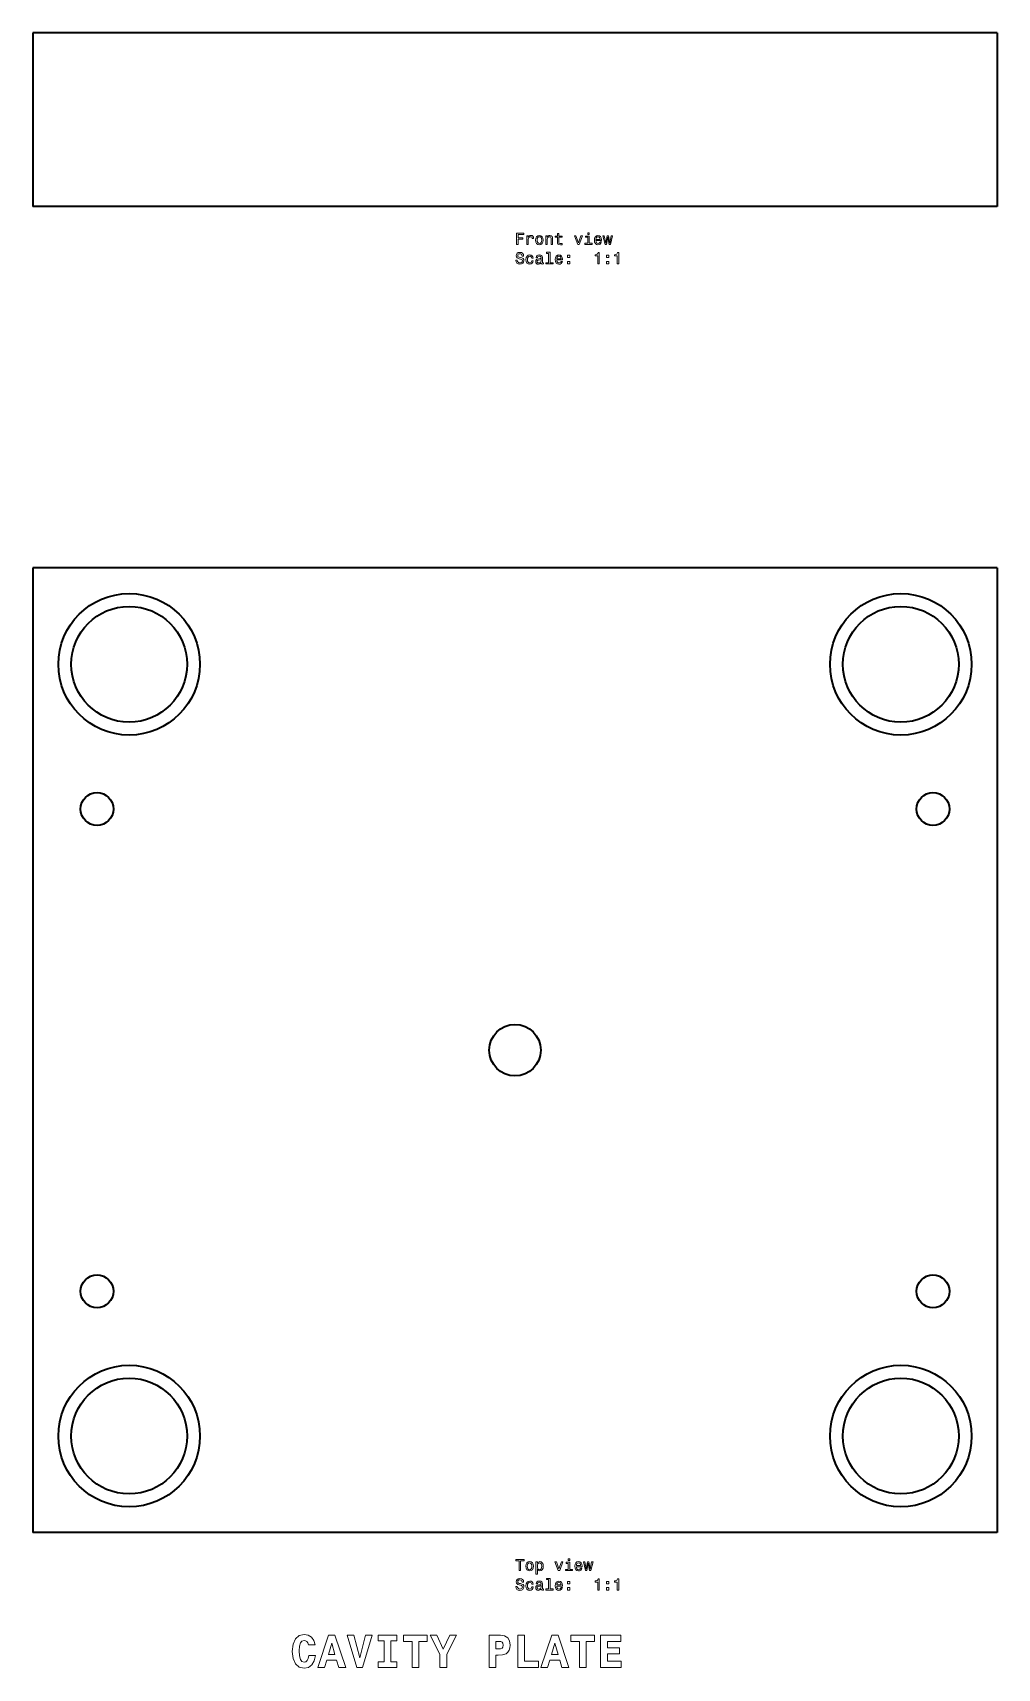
# Model space of a CAD drawing. Extents: x 98 to 810, y 212 to 739.
# Drawn here: x 98 to 398, y 212 to 720 of the extents above; entities that cross this region are included whole.
import ezdxf

# ---------------------------------------------------------------- set-up
doc = ezdxf.new("R2010")
doc.units = 0

msp = doc.modelspace()

# ---------------------------------------------------------------- linework, layer by layer
at = {"color": 7, "lineweight": 35}
for p, q in [((397.75, 720.3), (97.75, 720.3)), ((97.75, 720.3), (97.75, 666.3)), ((397.75, 720.3), (397.75, 666.3)), ((397.75, 666.3), (97.75, 666.3)), ((97.75, 553.88), (97.75, 253.88)), ((397.75, 553.88), (97.75, 553.88)), ((397.75, 553.88), (397.75, 253.88)), ((397.75, 253.88), (97.75, 253.88))]:
    msp.add_line(p, q, dxfattribs=at)
at = {"color": 7, "lineweight": 13}
for points in [[(248.23, 654.44), (248.7, 654.44), (248.7, 656.05), (250.18, 656.05), (250.18, 656.47), (248.7, 656.47), (248.7, 657.52), (250.51, 657.52), (250.51, 657.94), (248.23, 657.94)], [(251.43, 654.44), (251.87, 654.44), (251.87, 655.99), (251.92, 656.36), (252.05, 656.63), (252.27, 656.79), (252.57, 656.85), (252.79, 656.81), (252.96, 656.71), (253.06, 656.54), (253.1, 656.31), (253.55, 656.31), (253.48, 656.72), (253.32, 657.01), (253.04, 657.19), (252.66, 657.25), (252.41, 657.21), (252.18, 657.11), (251.99, 656.93), (251.83, 656.7), (251.83, 657.15), (251.43, 657.15)], [(254.17, 655.79), (254.25, 655.18), (254.48, 654.73), (254.85, 654.44), (255.34, 654.35), (255.83, 654.44), (256.2, 654.72), (256.43, 655.17), (256.52, 655.79), (256.43, 656.41), (256.2, 656.87), (255.83, 657.15), (255.34, 657.25), (254.85, 657.15), (254.48, 656.86), (254.25, 656.41)], [(254.62, 655.8), (254.66, 656.25), (254.81, 656.58), (255.03, 656.78), (255.34, 656.85), (255.64, 656.78), (255.87, 656.59), (256.01, 656.25), (256.06, 655.8), (256.01, 655.34), (255.87, 655.01), (255.64, 654.81), (255.34, 654.74), (255.03, 654.81), (254.81, 655.01), (254.66, 655.34)], [(257.33, 654.44), (257.78, 654.44), (257.78, 656.01), (257.82, 656.36), (257.97, 656.63), (258.2, 656.79), (258.5, 656.85), (258.74, 656.8), (258.89, 656.66), (258.97, 656.44), (258.99, 656.13), (258.99, 654.44), (259.44, 654.44), (259.44, 656.22), (259.42, 656.58), (259.32, 656.88), (259.03, 657.15), (258.56, 657.25), (258.31, 657.21), (258.09, 657.12), (257.9, 656.95), (257.76, 656.74), (257.76, 657.15), (257.33, 657.15)], [(260.96, 656.68), (260.96, 655.33), (260.99, 654.89), (261.14, 654.58), (261.42, 654.41), (261.9, 654.35), (262.42, 654.37), (262.42, 654.76), (262.04, 654.73), (261.69, 654.77), (261.5, 654.89), (261.42, 655.1), (261.41, 655.4), (261.41, 656.68), (262.42, 656.68), (262.42, 657.06), (261.41, 657.06), (261.41, 657.85), (260.96, 657.85), (260.96, 657.06), (260.2, 657.06), (260.2, 656.68)], [(267.25, 654.44), (267.72, 654.44), (268.71, 657.15), (268.25, 657.15), (267.49, 654.97), (266.71, 657.15), (266.25, 657.15)], [(270.83, 654.82), (270.83, 657.06), (269.69, 657.06), (269.69, 656.68), (270.39, 656.68), (270.39, 654.82), (269.48, 654.82), (269.48, 654.44), (271.75, 654.44), (271.75, 654.82)], [(270.85, 658.06), (270.38, 658.06), (270.38, 657.56), (270.85, 657.56)], [(272.9, 655.67), (274.68, 655.67), (274.68, 655.88), (274.6, 656.46), (274.38, 656.89), (274.03, 657.15), (273.56, 657.25), (273.1, 657.15), (272.74, 656.86), (272.52, 656.41), (272.44, 655.8), (272.51, 655.18), (272.74, 654.73), (273.09, 654.44), (273.54, 654.35), (273.94, 654.41), (274.26, 654.58), (274.49, 654.86), (274.63, 655.22), (274.19, 655.22), (274.1, 655.02), (273.97, 654.87), (273.6, 654.75), (273.31, 654.8), (273.09, 654.98), (272.95, 655.27), (272.9, 655.65)], [(272.9, 656.04), (272.96, 656.39), (273.09, 656.65), (273.3, 656.8), (273.57, 656.86), (273.84, 656.8), (274.05, 656.65), (274.17, 656.39), (274.22, 656.04)], [(276.19, 654.44), (276.59, 656.74), (277, 654.44), (277.42, 654.44), (278.09, 657.15), (277.66, 657.15), (277.21, 654.85), (276.81, 657.15), (276.37, 657.15), (275.97, 654.85), (275.52, 657.15), (275.1, 657.15), (275.77, 654.44)], [(248.47, 649.55), (248.01, 649.55), (248.11, 649.02), (248.37, 648.62), (248.75, 648.39), (249.28, 648.3), (249.8, 648.38), (250.19, 648.6), (250.43, 648.95), (250.52, 649.41), (250.45, 649.82), (250.24, 650.09), (249.89, 650.27), (249.44, 650.4), (249.04, 650.49), (248.78, 650.61), (248.64, 650.77), (248.59, 651.02), (248.64, 651.25), (248.77, 651.42), (248.97, 651.53), (249.25, 651.57), (249.53, 651.52), (249.75, 651.39), (249.9, 651.16), (249.97, 650.85), (250.43, 650.85), (250.43, 650.86), (250.35, 651.34), (250.11, 651.69), (249.74, 651.91), (249.23, 651.99), (248.78, 651.91), (248.43, 651.7), (248.2, 651.37), (248.12, 650.95), (248.18, 650.57), (248.38, 650.31), (248.68, 650.14), (249.09, 650.01), (249.5, 649.89), (249.81, 649.78), (249.99, 649.62), (250.06, 649.36), (250, 649.09), (249.84, 648.89), (249.61, 648.76), (249.3, 648.72), (248.96, 648.78), (248.69, 648.94), (248.53, 649.2)], [(252.99, 650.21), (253.42, 650.21), (253.33, 650.61), (253.12, 650.93), (252.78, 651.12), (252.34, 651.2), (251.86, 651.1), (251.49, 650.82), (251.26, 650.36), (251.17, 649.74), (251.25, 649.13), (251.48, 648.68), (251.84, 648.4), (252.32, 648.3), (252.76, 648.38), (253.1, 648.59), (253.33, 648.92), (253.43, 649.36), (253.01, 649.36), (252.93, 649.08), (252.79, 648.87), (252.59, 648.74), (252.34, 648.7), (252.03, 648.76), (251.81, 648.97), (251.67, 649.29), (251.63, 649.76), (251.67, 650.21), (251.82, 650.54), (252.04, 650.74), (252.34, 650.81), (252.6, 650.77), (252.8, 650.65), (252.93, 650.46)], [(255.91, 648.75), (255.91, 648.73), (255.93, 648.56), (256.01, 648.44), (256.32, 648.35), (256.57, 648.39), (256.57, 648.73), (256.47, 648.71), (256.32, 648.78), (256.3, 648.98), (256.3, 650.38), (256.24, 650.74), (256.06, 650.99), (255.75, 651.15), (255.32, 651.2), (254.9, 651.14), (254.58, 650.97), (254.39, 650.7), (254.32, 650.35), (254.32, 650.32), (254.72, 650.32), (254.76, 650.53), (254.87, 650.68), (255.05, 650.77), (255.31, 650.81), (255.55, 650.78), (255.73, 650.71), (255.83, 650.58), (255.87, 650.39), (255.85, 650.18), (255.77, 650.08), (255.57, 650.03), (255.19, 649.99), (254.76, 649.89), (254.45, 649.73), (254.27, 649.48), (254.21, 649.11), (254.26, 648.77), (254.42, 648.53), (254.67, 648.37), (255.02, 648.32), (255.49, 648.42)], [(258.22, 651.64), (258.22, 648.77), (257.3, 648.77), (257.3, 648.4), (259.57, 648.4), (259.57, 648.77), (258.66, 648.77), (258.66, 652.02), (257.52, 652.02), (257.52, 651.64)], [(260.76, 649.62), (262.53, 649.62), (262.54, 649.83), (262.46, 650.41), (262.23, 650.84), (261.88, 651.1), (261.41, 651.2), (260.95, 651.1), (260.6, 650.82), (260.37, 650.36), (260.29, 649.75), (260.37, 649.13), (260.6, 648.68), (260.94, 648.4), (261.4, 648.3), (261.79, 648.37), (262.11, 648.54), (262.35, 648.81), (262.49, 649.17), (262.05, 649.17), (261.96, 648.97), (261.83, 648.82), (261.45, 648.7), (261.17, 648.75), (260.95, 648.93), (260.81, 649.22), (260.76, 649.61)], [(264.1, 650.35), (264.8, 650.35), (264.8, 651.1), (264.1, 651.1)], [(273.47, 648.4), (273.92, 648.4), (273.92, 651.92), (273.58, 651.92), (273.49, 651.61), (273.31, 651.41), (273.03, 651.29), (272.65, 651.25), (272.65, 650.89), (273.47, 650.89)], [(276.24, 650.35), (276.94, 650.35), (276.94, 651.1), (276.24, 651.1)], [(279.54, 648.4), (280, 648.4), (280, 651.92), (279.65, 651.92), (279.56, 651.61), (279.38, 651.41), (279.1, 651.29), (278.72, 651.25), (278.72, 650.89), (279.54, 650.89)], [(255.86, 649.34), (255.79, 649.08), (255.63, 648.88), (255.39, 648.75), (255.09, 648.7), (254.9, 648.73), (254.77, 648.81), (254.68, 648.95), (254.65, 649.15), (254.67, 649.32), (254.76, 649.45), (255.08, 649.59), (255.49, 649.65), (255.86, 649.77)], [(260.76, 650), (260.81, 650.34), (260.95, 650.6), (261.16, 650.76), (261.43, 650.81), (261.7, 650.76), (261.9, 650.6), (262.03, 650.34), (262.07, 650)], [(264.1, 648.4), (264.8, 648.4), (264.8, 649.15), (264.1, 649.15)], [(276.24, 648.4), (276.94, 648.4), (276.94, 649.15), (276.24, 649.15)], [(249.04, 242.02), (249.5, 242.02), (249.5, 245.1), (250.56, 245.1), (250.56, 245.52), (247.97, 245.52), (247.97, 245.1), (249.04, 245.1)], [(251.13, 243.37), (251.21, 242.76), (251.44, 242.3), (251.81, 242.02), (252.3, 241.93), (252.79, 242.02), (253.16, 242.3), (253.39, 242.75), (253.48, 243.37), (253.39, 243.99), (253.16, 244.45), (252.79, 244.73), (252.3, 244.83), (251.81, 244.73), (251.44, 244.44), (251.21, 243.99)], [(251.58, 243.38), (251.63, 243.83), (251.77, 244.16), (252, 244.36), (252.3, 244.43), (252.61, 244.36), (252.83, 244.17), (252.98, 243.83), (253.03, 243.38), (252.98, 242.92), (252.83, 242.59), (252.61, 242.39), (252.3, 242.32), (252, 242.39), (251.77, 242.59), (251.63, 242.92)], [(254.72, 244.31), (254.72, 244.73), (254.27, 244.73), (254.27, 240.97), (254.72, 240.97), (254.72, 242.44), (254.87, 242.2), (255.05, 242.04), (255.49, 241.93), (255.92, 242.02), (256.25, 242.31), (256.47, 242.76), (256.55, 243.38), (256.47, 243.99), (256.25, 244.44), (255.92, 244.73), (255.49, 244.83), (255.25, 244.8), (255.04, 244.7), (254.87, 244.54)], [(255.42, 242.32), (255.12, 242.39), (254.9, 242.59), (254.77, 242.92), (254.72, 243.38), (254.77, 243.83), (254.9, 244.16), (255.12, 244.36), (255.42, 244.43), (255.69, 244.36), (255.91, 244.16), (256.04, 243.83), (256.09, 243.38), (256.04, 242.92), (255.91, 242.59), (255.69, 242.39)], [(261.18, 242.02), (261.65, 242.02), (262.64, 244.73), (262.18, 244.73), (261.42, 242.55), (260.64, 244.73), (260.18, 244.73)], [(264.76, 242.4), (264.76, 244.64), (263.62, 244.64), (263.62, 244.26), (264.32, 244.26), (264.32, 242.4), (263.41, 242.4), (263.41, 242.02), (265.68, 242.02), (265.68, 242.4)], [(264.78, 245.64), (264.31, 245.64), (264.31, 245.14), (264.78, 245.14)], [(266.83, 243.25), (268.6, 243.25), (268.61, 243.45), (268.53, 244.03), (268.31, 244.47), (267.95, 244.73), (267.48, 244.83), (267.03, 244.73), (266.67, 244.44), (266.45, 243.98), (266.37, 243.38), (266.44, 242.76), (266.67, 242.3), (267.02, 242.02), (267.47, 241.93), (267.86, 241.99), (268.19, 242.16), (268.42, 242.44), (268.56, 242.8), (268.12, 242.8), (268.03, 242.6), (267.9, 242.45), (267.53, 242.32), (267.24, 242.38), (267.02, 242.56), (266.88, 242.84), (266.83, 243.23)], [(266.83, 243.62), (266.88, 243.97), (267.02, 244.23), (267.23, 244.38), (267.5, 244.44), (267.77, 244.38), (267.97, 244.23), (268.1, 243.97), (268.15, 243.62)], [(270.12, 242.02), (270.52, 244.32), (270.92, 242.02), (271.35, 242.02), (272.01, 244.73), (271.58, 244.73), (271.14, 242.43), (270.74, 244.73), (270.3, 244.73), (269.9, 242.43), (269.45, 244.73), (269.03, 244.73), (269.69, 242.02)], [(248.47, 237.13), (248.01, 237.13), (248.11, 236.6), (248.37, 236.2), (248.75, 235.97), (249.28, 235.88), (249.8, 235.96), (250.19, 236.18), (250.43, 236.53), (250.52, 236.99), (250.45, 237.4), (250.24, 237.67), (249.89, 237.85), (249.44, 237.98), (249.04, 238.07), (248.78, 238.18), (248.64, 238.35), (248.59, 238.6), (248.64, 238.82), (248.77, 239), (248.97, 239.11), (249.25, 239.15), (249.53, 239.1), (249.75, 238.97), (249.9, 238.74), (249.97, 238.43), (250.43, 238.43), (250.43, 238.44), (250.35, 238.92), (250.11, 239.27), (249.74, 239.49), (249.23, 239.57), (248.78, 239.49), (248.43, 239.28), (248.2, 238.95), (248.12, 238.53), (248.18, 238.15), (248.38, 237.89), (248.68, 237.72), (249.09, 237.59), (249.5, 237.47), (249.81, 237.36), (249.99, 237.2), (250.06, 236.94), (250, 236.67), (249.84, 236.47), (249.61, 236.34), (249.3, 236.3), (248.96, 236.36), (248.69, 236.52), (248.53, 236.78)], [(258.22, 239.22), (258.22, 236.35), (257.3, 236.35), (257.3, 235.98), (259.57, 235.98), (259.57, 236.35), (258.66, 236.35), (258.66, 239.6), (257.52, 239.6), (257.52, 239.22)], [(273.47, 235.98), (273.92, 235.98), (273.92, 239.5), (273.58, 239.5), (273.49, 239.19), (273.31, 238.99), (273.03, 238.87), (272.65, 238.82), (272.65, 238.47), (273.47, 238.47)], [(279.54, 235.98), (280, 235.98), (280, 239.5), (279.65, 239.5), (279.56, 239.19), (279.38, 238.99), (279.1, 238.87), (278.72, 238.82), (278.72, 238.47), (279.54, 238.47)], [(252.99, 237.79), (253.42, 237.79), (253.33, 238.19), (253.12, 238.51), (252.78, 238.7), (252.34, 238.78), (251.86, 238.68), (251.49, 238.4), (251.26, 237.94), (251.17, 237.32), (251.25, 236.71), (251.48, 236.26), (251.84, 235.98), (252.32, 235.88), (252.76, 235.96), (253.1, 236.17), (253.33, 236.5), (253.43, 236.94), (253.01, 236.94), (252.93, 236.66), (252.79, 236.45), (252.59, 236.32), (252.34, 236.28), (252.03, 236.34), (251.81, 236.55), (251.67, 236.87), (251.63, 237.34), (251.67, 237.79), (251.82, 238.12), (252.04, 238.32), (252.34, 238.39), (252.6, 238.35), (252.8, 238.23), (252.93, 238.04)], [(255.91, 236.33), (255.91, 236.31), (255.93, 236.14), (256.01, 236.02), (256.32, 235.92), (256.57, 235.97), (256.57, 236.31), (256.47, 236.29), (256.32, 236.36), (256.3, 236.56), (256.3, 237.96), (256.24, 238.32), (256.06, 238.57), (255.75, 238.72), (255.32, 238.78), (254.9, 238.72), (254.58, 238.55), (254.39, 238.28), (254.32, 237.93), (254.32, 237.9), (254.72, 237.9), (254.76, 238.11), (254.87, 238.26), (255.05, 238.35), (255.31, 238.39), (255.55, 238.36), (255.73, 238.29), (255.83, 238.15), (255.87, 237.97), (255.85, 237.76), (255.77, 237.65), (255.57, 237.6), (255.19, 237.56), (254.76, 237.47), (254.45, 237.31), (254.27, 237.06), (254.21, 236.69), (254.26, 236.35), (254.42, 236.11), (254.67, 235.95), (255.02, 235.89), (255.49, 236)], [(255.86, 236.92), (255.79, 236.66), (255.63, 236.46), (255.39, 236.33), (255.09, 236.28), (254.9, 236.31), (254.77, 236.39), (254.68, 236.53), (254.65, 236.73), (254.67, 236.9), (254.76, 237.03), (255.08, 237.17), (255.49, 237.23), (255.86, 237.35)], [(260.76, 237.2), (262.53, 237.2), (262.54, 237.41), (262.46, 237.99), (262.23, 238.42), (261.88, 238.68), (261.41, 238.78), (260.95, 238.68), (260.6, 238.4), (260.37, 237.94), (260.29, 237.33), (260.37, 236.71), (260.6, 236.26), (260.94, 235.98), (261.4, 235.88), (261.79, 235.95), (262.11, 236.12), (262.35, 236.39), (262.49, 236.75), (262.05, 236.75), (261.96, 236.55), (261.83, 236.4), (261.45, 236.28), (261.17, 236.33), (260.95, 236.51), (260.81, 236.8), (260.76, 237.19)], [(260.76, 237.57), (260.81, 237.92), (260.95, 238.18), (261.16, 238.34), (261.43, 238.39), (261.7, 238.34), (261.9, 238.18), (262.03, 237.92), (262.07, 237.57)], [(264.1, 237.93), (264.8, 237.93), (264.8, 238.68), (264.1, 238.68)], [(264.1, 235.98), (264.8, 235.98), (264.8, 236.73), (264.1, 236.73)], [(276.24, 237.93), (276.94, 237.93), (276.94, 238.68), (276.24, 238.68)], [(276.24, 235.98), (276.94, 235.98), (276.94, 236.73), (276.24, 236.73)], [(183.62, 215.64), (183.44, 214.72), (183.14, 214.06), (182.71, 213.65), (182.17, 213.52), (181.47, 213.74), (180.99, 214.42), (180.7, 215.54), (180.62, 217.11), (180.7, 218.51), (181.01, 219.52), (181.48, 220.12), (182.15, 220.32), (182.62, 220.22), (183.01, 219.96), (183.3, 219.52), (183.49, 218.91), (185.56, 218.91), (185.17, 220.27), (184.44, 221.3), (183.4, 221.97), (182.16, 222.2), (180.63, 221.84), (179.47, 220.83), (178.72, 219.17), (178.46, 216.92), (178.72, 214.66), (179.47, 213), (180.63, 212), (182.16, 211.65), (183.51, 211.92), (184.6, 212.7), (185.34, 213.96), (185.72, 215.64)], [(189.77, 221.92), (186.38, 211.92), (188.5, 211.92), (189.18, 214.21), (192.26, 214.21), (192.97, 211.92), (195.13, 211.92), (191.76, 221.92)], [(190.75, 219.43), (191.74, 215.9), (189.72, 215.9)], [(197.62, 221.94), (195.53, 221.94), (198.59, 211.92), (200.29, 211.92), (203.34, 221.94), (201.22, 221.94), (199.44, 214.86)], [(207.06, 220.19), (207.06, 213.65), (205.23, 213.65), (205.23, 211.92), (210.99, 211.92), (210.99, 213.65), (209.16, 213.65), (209.16, 220.19), (210.99, 220.19), (210.99, 221.92), (205.23, 221.92), (205.23, 220.19)], [(215.73, 220.02), (215.73, 211.92), (217.82, 211.92), (217.82, 220.02), (220.47, 220.02), (220.47, 221.92), (213.08, 221.92), (213.08, 220.02)], [(224.41, 211.92), (226.51, 211.92), (226.51, 216.04), (229.58, 221.94), (227.45, 221.94), (225.45, 217.63), (223.44, 221.94), (221.34, 221.94), (224.41, 216.02)], [(239.72, 221.92), (239.72, 211.92), (241.83, 211.92), (241.83, 215.76), (242.53, 215.76), (243.89, 215.8), (244.96, 216.16), (245.53, 216.64), (245.94, 217.24), (246.15, 217.98), (246.24, 218.88), (246.04, 220.21), (245.47, 221.16), (244.52, 221.72), (243.2, 221.92)], [(242.75, 220.02), (243.33, 219.96), (243.74, 219.78), (244, 219.42), (244.09, 218.84), (243.99, 218.25), (243.73, 217.89), (243.28, 217.7), (242.69, 217.66), (241.83, 217.66), (241.83, 220.02)], [(255.04, 211.92), (255.04, 213.83), (250.72, 213.83), (250.72, 221.92), (248.62, 221.92), (248.62, 211.92)], [(259.16, 221.92), (255.78, 211.92), (257.89, 211.92), (258.57, 214.21), (261.66, 214.21), (262.36, 211.92), (264.52, 211.92), (261.15, 221.92)], [(260.14, 219.43), (261.14, 215.9), (259.12, 215.9)], [(267.78, 220.02), (267.78, 211.92), (269.87, 211.92), (269.87, 220.02), (272.52, 220.02), (272.52, 221.92), (265.13, 221.92), (265.13, 220.02)], [(274.39, 221.92), (274.39, 211.92), (280.75, 211.92), (280.75, 213.83), (276.47, 213.83), (276.47, 216.12), (280.2, 216.12), (280.2, 218.03), (276.47, 218.03), (276.47, 220.02), (280.63, 220.02), (280.63, 221.92)]]:
    msp.add_lwpolyline(points, close=True, dxfattribs=at)
at = {"color": 7, "lineweight": 35}
for centre, radius in [((127.75, 523.88), 22), ((367.75, 523.88), 22), ((127.75, 523.88), 18), ((367.75, 523.88), 18), ((117.75, 478.88), 5.1), ((377.75, 478.88), 5.1), ((247.75, 403.88), 8), ((117.75, 328.88), 5.1), ((377.75, 328.88), 5.1), ((127.75, 283.88), 22), ((367.75, 283.88), 22), ((127.75, 283.88), 18), ((367.75, 283.88), 18)]:
    msp.add_circle(centre, radius, dxfattribs=at)

doc.saveas('drawing.dxf')
